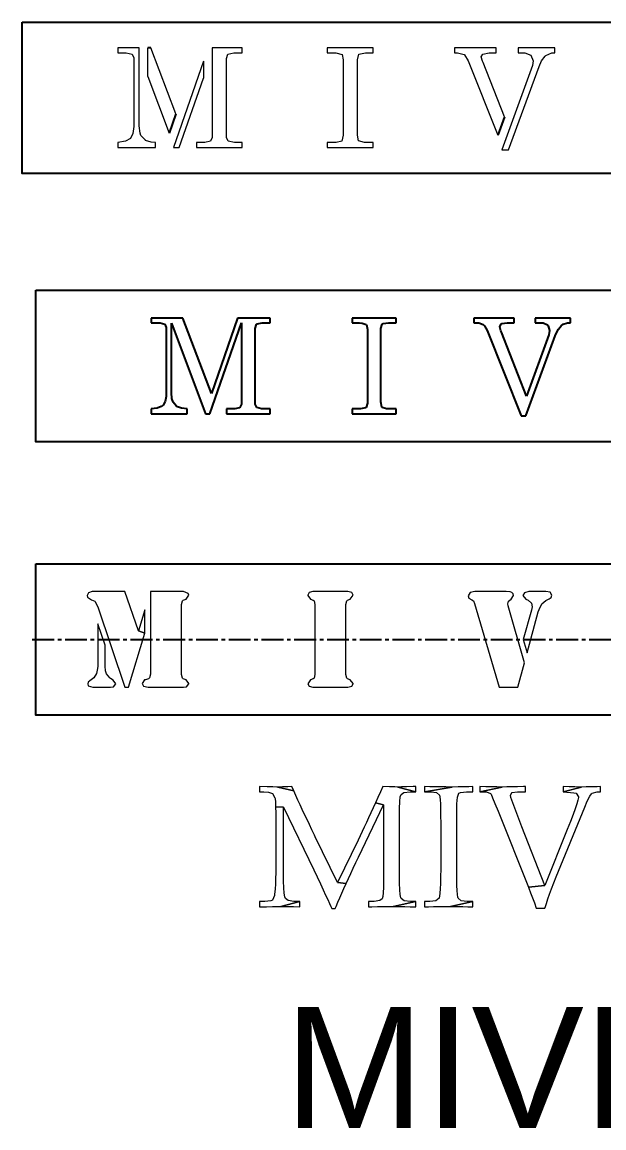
# Model space of a CAD drawing. Header units: inches. Extents: x 11 to 120, y 33 to 81.
# Drawn here: x 79.95 to 99.93, y 32.5 to 70.45 of the extents above; entities that cross this region are included whole.
import ezdxf

# ---------------------------------------------------------------- set-up
doc = ezdxf.new("R2010")
doc.units = ezdxf.units.IN
doc.header["$MEASUREMENT"] = 0
doc.linetypes.add('CENTER2', pattern=[1.125, 0.75, -0.125, 0.125, -0.125])
doc.styles.get("Standard").update_dxf_attribs({"font": 'arial.ttf'})

# ---------------------------------------------------------------- blocks, each defined once
blk = doc.blocks.new('*U10')
at = {"color": 0, "linetype": 'CENTER2', "transparency": 16777216}
blk.add_line((-19.87, 0), (19.87, 0), dxfattribs=at)

msp = doc.modelspace()

# ---------------------------------------------------------------- linework, layer by layer
at = {"color": 139, "lineweight": 0}
for p, q in [((83.972, 69.566), (83.236, 69.566)), ((83.236, 69.566), (83.236, 69.392)), ((83.972, 66.894), (83.972, 69.566)), ((84.272, 68.582), (84.272, 69.566)), ((85.233, 67.301), (84.373, 69.566)), ((86.476, 69.566), (86.476, 66.49)), ((87.503, 69.566), (86.476, 69.566)), ((87.503, 69.392), (87.503, 69.566)), ((92.011, 69.566), (90.432, 69.566)), ((90.432, 69.566), (90.432, 69.392)), ((92.011, 69.392), (92.011, 69.566)), ((96.238, 69.566), (94.796, 69.566)), ((94.796, 69.566), (94.796, 69.392)), ((96.238, 69.392), (96.238, 69.566)), ((98.247, 69.566), (96.987, 69.566)), ((96.987, 69.566), (96.987, 69.392)), ((98.247, 69.392), (98.247, 69.566)), ((83.236, 69.392), (83.527, 69.392)), ((83.527, 69.392), (83.727, 69.355)), ((83.727, 69.355), (83.781, 69.225)), ((83.781, 69.225), (83.781, 66.864)), ((86.176, 69.106), (85.149, 66.143)), ((86.176, 69.106), (86.176, 68.53)), ((86.965, 69.198), (87.018, 69.349)), ((86.965, 66.49), (86.965, 69.198)), ((87.018, 69.349), (87.219, 69.392)), ((87.219, 69.392), (87.503, 69.392)), ((90.432, 69.392), (90.703, 69.392)), ((90.703, 69.392), (90.723, 69.392)), ((90.723, 69.392), (90.941, 69.342)), ((90.941, 69.342), (90.981, 69.158)), ((90.981, 69.158), (90.981, 66.567)), ((91.466, 69.158), (91.512, 69.349)), ((91.466, 66.567), (91.466, 69.158)), ((91.512, 69.349), (91.516, 69.349)), ((91.516, 69.349), (91.74, 69.392)), ((91.74, 69.392), (92.011, 69.392)), ((94.796, 69.392), (94.907, 69.392)), ((94.907, 69.392), (94.91, 69.392)), ((94.91, 69.392), (95.131, 69.335)), ((95.131, 69.335), (95.147, 69.325)), ((95.147, 69.325), (95.275, 69.125)), ((95.275, 69.125), (96.287, 66.567)), ((95.723, 69.259), (95.776, 69.355)), ((95.763, 69.115), (95.723, 69.259)), ((95.783, 69.068), (95.763, 69.115)), ((95.776, 69.355), (95.987, 69.392)), ((95.987, 69.392), (96.238, 69.392)), ((96.987, 69.392), (97.221, 69.392)), ((97.221, 69.392), (97.428, 69.322)), ((97.428, 69.322), (97.502, 69.121)), ((97.502, 69.121), (97.478, 68.964)), ((97.709, 68.927), (97.793, 69.118)), ((97.793, 69.118), (97.916, 69.285)), ((97.916, 69.285), (97.943, 69.309)), ((97.943, 69.309), (98.147, 69.392)), ((98.147, 69.392), (98.247, 69.392)), ((96.517, 67.199), (95.783, 69.068)), ((97.478, 68.964), (96.423, 66.065)), ((96.652, 66.065), (97.709, 68.927)), ((84.272, 68.582), (85.003, 66.638)), ((85.346, 66.145), (86.176, 68.53)), ((83.781, 66.864), (83.754, 66.63)), ((83.998, 66.64), (83.972, 66.894)), ((83.667, 66.456), (83.503, 66.366)), ((83.754, 66.63), (83.667, 66.456)), ((84.028, 66.563), (83.998, 66.64)), ((84.186, 66.396), (84.028, 66.563)), ((86.476, 66.49), (86.416, 66.369)), ((87.025, 66.363), (86.965, 66.49)), ((90.981, 66.567), (90.934, 66.366)), ((91.506, 66.373), (91.466, 66.567)), ((83.503, 66.366), (83.236, 66.319)), ((83.236, 66.319), (83.236, 66.145)), ((83.236, 66.145), (84.527, 66.145)), ((84.186, 66.393), (84.186, 66.396)), ((84.386, 66.332), (84.186, 66.393)), ((84.527, 66.319), (84.386, 66.332)), ((84.527, 66.145), (84.527, 66.319)), ((85.149, 66.143), (85.346, 66.145)), ((86.229, 66.319), (85.938, 66.319)), ((85.938, 66.319), (85.938, 66.145)), ((85.938, 66.145), (87.503, 66.145)), ((86.416, 66.369), (86.229, 66.319)), ((87.242, 66.319), (87.025, 66.363)), ((87.503, 66.319), (87.242, 66.319)), ((87.503, 66.145), (87.503, 66.319)), ((90.733, 66.319), (90.432, 66.319)), ((90.432, 66.319), (90.432, 66.145)), ((90.432, 66.145), (92.011, 66.145)), ((90.934, 66.366), (90.733, 66.319)), ((91.706, 66.319), (91.506, 66.373)), ((92.011, 66.319), (91.706, 66.319)), ((92.011, 66.145), (92.011, 66.319)), ((96.423, 66.065), (96.652, 66.065)), ((88.101, 44.217), (88.101, 44.035)), ((88.363, 44.208), (88.101, 44.217)), ((88.101, 44.035), (88.254, 44.035)), ((88.254, 44.035), (88.41, 44.027)), ((88.561, 44.202), (88.363, 44.208)), ((88.41, 44.027), (88.552, 43.982)), ((88.697, 44.198), (88.561, 44.202)), ((88.738, 44.198), (88.697, 44.198)), ((88.888, 44.202), (88.738, 44.198)), ((89.277, 44.066), (88.738, 44.198)), ((88.738, 44.198), (89.277, 44.066)), ((89.082, 44.21), (88.888, 44.202)), ((89.209, 44.217), (89.082, 44.21)), ((89.277, 44.066), (89.209, 44.217)), ((89.348, 43.908), (89.277, 44.066)), ((92.256, 44.031), (92.173, 43.842)), ((92.34, 44.217), (92.256, 44.031)), ((92.573, 44.206), (92.34, 44.217)), ((92.752, 44.2), (92.573, 44.206)), ((92.851, 44.198), (92.752, 44.2)), ((92.977, 44.2), (92.851, 44.198)), ((92.851, 44.198), (93.469, 44.035)), ((93.469, 44.035), (92.851, 44.198)), ((93.154, 44.206), (92.977, 44.2)), ((93.065, 44.011), (93.281, 44.035)), ((93.378, 44.213), (93.154, 44.206)), ((93.281, 44.035), (93.469, 44.035)), ((93.469, 44.217), (93.378, 44.213)), ((93.469, 44.035), (93.469, 44.217)), ((93.768, 44.217), (93.768, 44.035)), ((93.955, 44.211), (93.768, 44.217)), ((94.725, 44.198), (93.768, 44.035)), ((93.768, 44.035), (94.725, 44.198)), ((93.768, 44.035), (94.004, 44.035)), ((94.14, 44.206), (93.955, 44.211)), ((94.004, 44.035), (94.179, 44.009)), ((94.324, 44.202), (94.14, 44.206)), ((94.509, 44.2), (94.324, 44.202)), ((94.692, 44.198), (94.509, 44.2)), ((94.725, 44.198), (94.692, 44.198)), ((94.923, 44.2), (94.725, 44.198)), ((95.112, 44.204), (94.923, 44.2)), ((95.003, 44.013), (95.213, 44.035)), ((95.29, 44.21), (95.112, 44.204)), ((95.213, 44.035), (95.436, 44.035)), ((95.436, 44.217), (95.29, 44.21)), ((95.436, 44.035), (95.436, 44.217)), ((95.669, 44.217), (95.669, 44.035)), ((95.877, 44.21), (95.669, 44.217)), ((96.441, 44.198), (95.669, 44.035)), ((95.669, 44.035), (96.441, 44.198)), ((95.669, 44.035), (95.788, 44.035)), ((95.788, 44.035), (95.905, 44.031)), ((96.072, 44.204), (95.877, 44.21)), ((95.905, 44.031), (96.039, 43.982)), ((96.251, 44.2), (96.072, 44.204)), ((96.414, 44.198), (96.251, 44.2)), ((96.441, 44.198), (96.414, 44.198)), ((96.602, 44.2), (96.441, 44.198)), ((96.777, 44.202), (96.602, 44.2)), ((96.773, 44.009), (96.96, 44.035)), ((96.966, 44.208), (96.777, 44.202)), ((96.96, 44.035), (97.246, 44.035)), ((97.17, 44.215), (96.966, 44.208)), ((97.246, 44.217), (97.17, 44.215)), ((97.246, 44.035), (97.246, 44.217)), ((98.53, 44.217), (98.53, 44.035)), ((98.744, 44.208), (98.53, 44.217)), ((99.166, 44.198), (98.53, 44.035)), ((98.53, 44.035), (99.166, 44.198)), ((98.53, 44.035), (98.781, 44.009)), ((98.933, 44.202), (98.744, 44.208)), ((99.1, 44.198), (98.933, 44.202)), ((99.166, 44.198), (99.1, 44.198)), ((99.324, 44.2), (99.166, 44.198)), ((99.502, 44.204), (99.324, 44.2)), ((99.703, 44.211), (99.502, 44.204)), ((99.528, 43.99), (99.704, 44.035)), ((99.821, 44.217), (99.703, 44.211)), ((99.704, 44.035), (99.821, 44.035)), ((99.821, 44.035), (99.821, 44.217)), ((88.552, 43.982), (88.635, 43.832)), ((88.635, 43.832), (88.639, 43.805)), ((88.639, 43.805), (88.649, 43.681)), ((88.649, 43.681), (88.657, 43.514)), ((89.422, 43.749), (89.348, 43.908)), ((89.496, 43.588), (89.422, 43.749)), ((92.089, 43.659), (92.009, 43.481)), ((92.173, 43.842), (92.089, 43.659)), ((92.363, 43.59), (92.089, 43.659)), ((92.089, 43.659), (92.363, 43.59)), ((92.911, 43.463), (92.921, 43.698)), ((92.921, 43.698), (92.938, 43.86)), ((92.938, 43.86), (92.968, 43.947)), ((92.968, 43.947), (93.065, 44.011)), ((94.179, 44.009), (94.284, 43.916)), ((94.284, 43.916), (94.295, 43.862)), ((94.295, 43.862), (94.307, 43.764)), ((94.307, 43.764), (94.315, 43.625)), ((94.886, 43.619), (94.89, 43.735)), ((94.89, 43.735), (94.9, 43.846)), ((94.9, 43.846), (94.952, 43.986)), ((94.952, 43.986), (95.003, 44.013)), ((96.039, 43.982), (96.056, 43.949)), ((96.056, 43.949), (96.109, 43.832)), ((96.109, 43.832), (96.19, 43.638)), ((96.723, 43.922), (96.768, 44.005)), ((96.738, 43.834), (96.723, 43.922)), ((97.115, 42.831), (96.738, 43.834)), ((96.768, 44.005), (96.773, 44.009)), ((98.781, 44.009), (98.9, 44)), ((98.9, 44), (98.981, 43.986)), ((98.981, 43.986), (99.059, 43.864)), ((99.04, 43.745), (99.003, 43.619)), ((99.057, 43.834), (99.04, 43.745)), ((99.059, 43.864), (99.057, 43.834)), ((99.277, 43.506), (99.364, 43.71)), ((99.364, 43.71), (99.446, 43.883)), ((99.446, 43.883), (99.504, 43.97)), ((99.504, 43.97), (99.528, 43.99)), ((88.657, 43.514), (88.66, 43.302)), ((88.929, 43.51), (88.657, 43.514)), ((88.657, 43.514), (88.929, 43.51)), ((88.66, 43.302), (88.662, 43.043)), ((88.929, 41.263), (88.929, 43.51)), ((88.929, 43.51), (89.969, 41.352)), ((89.574, 43.422), (89.496, 43.588)), ((89.654, 43.255), (89.574, 43.422)), ((91.5, 41.795), (92.363, 43.59)), ((91.93, 43.308), (91.852, 43.141)), ((92.009, 43.481), (91.93, 43.308)), ((92.363, 43.59), (92.363, 41.228)), ((92.909, 43.308), (92.911, 43.463)), ((92.909, 41.185), (92.909, 43.308)), ((94.315, 43.625), (94.32, 43.442)), ((94.32, 43.442), (94.326, 43.216)), ((94.878, 43.106), (94.88, 43.304)), ((94.88, 43.304), (94.882, 43.475)), ((94.882, 43.475), (94.886, 43.619)), ((96.19, 43.638), (96.299, 43.366)), ((96.299, 43.366), (97.339, 40.765)), ((98.299, 41.115), (99.277, 43.506)), ((98.948, 43.455), (98.875, 43.253)), ((99.003, 43.619), (98.948, 43.455)), ((88.662, 43.043), (88.662, 41.399)), ((89.735, 43.084), (89.654, 43.255)), ((89.819, 42.909), (89.735, 43.084)), ((89.902, 42.732), (89.819, 42.909)), ((91.776, 42.977), (91.702, 42.82)), ((91.852, 43.141), (91.776, 42.977)), ((94.326, 43.216), (94.328, 42.946)), ((94.328, 42.946), (94.33, 42.635)), ((94.876, 42.88), (94.878, 43.106)), ((98.783, 43.014), (98.672, 42.736)), ((98.875, 43.253), (98.783, 43.014)), ((89.99, 42.552), (89.902, 42.732)), ((90.019, 42.495), (89.99, 42.552)), ((91.56, 42.52), (91.492, 42.379)), ((91.63, 42.668), (91.56, 42.52)), ((91.702, 42.82), (91.63, 42.668)), ((94.33, 42.635), (94.33, 41.65)), ((94.876, 42.629), (94.876, 42.88)), ((94.876, 41.626), (94.876, 42.629)), ((97.907, 40.816), (97.115, 42.831)), ((98.672, 42.736), (97.907, 40.816)), ((90.785, 40.919), (90.019, 42.495)), ((91.492, 42.379), (90.785, 40.919)), ((91.409, 41.603), (91.5, 41.795)), ((88.662, 41.399), (88.66, 41.251)), ((91.238, 41.236), (91.321, 41.418)), ((91.321, 41.418), (91.409, 41.603)), ((94.328, 41.393), (94.326, 41.121)), ((94.33, 41.65), (94.328, 41.393)), ((94.876, 41.313), (94.876, 41.626)), ((88.657, 41.061), (88.649, 40.874)), ((88.66, 41.251), (88.657, 41.061)), ((88.933, 40.969), (88.929, 41.263)), ((89.969, 41.352), (90.083, 41.111)), ((90.083, 41.111), (90.194, 40.88)), ((91.078, 40.888), (91.156, 41.061)), ((91.156, 41.061), (91.238, 41.236)), ((92.361, 41.016), (92.357, 40.763)), ((92.363, 41.228), (92.361, 41.016)), ((92.913, 40.897), (92.909, 41.185)), ((94.326, 41.121), (94.32, 40.892)), ((94.88, 41.047), (94.876, 41.313)), ((94.886, 40.824), (94.88, 41.047)), ((98.214, 40.905), (98.299, 41.115)), ((88.639, 40.695), (88.623, 40.522)), ((88.649, 40.874), (88.639, 40.695)), ((88.94, 40.734), (88.933, 40.969)), ((88.954, 40.555), (88.94, 40.734)), ((90.194, 40.88), (90.291, 40.672)), ((90.291, 40.672), (90.375, 40.491)), ((90.785, 40.919), (91.078, 40.888)), ((91.078, 40.888), (90.785, 40.919)), ((90.931, 40.559), (91.003, 40.721)), ((91.003, 40.721), (91.078, 40.888)), ((92.357, 40.763), (92.348, 40.571)), ((92.921, 40.67), (92.913, 40.897)), ((92.937, 40.505), (92.921, 40.67)), ((94.313, 40.703), (94.303, 40.559)), ((94.32, 40.892), (94.313, 40.703)), ((94.894, 40.645), (94.886, 40.824)), ((94.904, 40.511), (94.894, 40.645)), ((97.339, 40.765), (97.907, 40.816)), ((97.907, 40.816), (97.339, 40.765)), ((97.339, 40.765), (97.353, 40.732)), ((97.353, 40.732), (97.417, 40.567)), ((98.07, 40.526), (98.138, 40.709)), ((98.138, 40.709), (98.214, 40.905)), ((88.289, 40.266), (88.101, 40.266)), ((88.101, 40.266), (88.101, 40.083)), ((88.491, 40.291), (88.289, 40.266)), ((88.546, 40.32), (88.491, 40.291)), ((88.618, 40.472), (88.546, 40.32)), ((88.623, 40.522), (88.618, 40.472)), ((89.49, 40.266), (88.833, 40.103)), ((88.833, 40.103), (89.49, 40.266)), ((88.971, 40.433), (88.954, 40.555)), ((88.993, 40.373), (88.971, 40.433)), ((89.092, 40.301), (88.993, 40.373)), ((89.288, 40.268), (89.092, 40.301)), ((89.382, 40.266), (89.288, 40.268)), ((89.49, 40.266), (89.382, 40.266)), ((89.49, 40.083), (89.49, 40.266)), ((90.375, 40.491), (90.447, 40.336)), ((90.447, 40.336), (90.507, 40.207)), ((90.734, 40.099), (90.797, 40.248)), ((90.797, 40.248), (90.863, 40.4)), ((90.863, 40.4), (90.931, 40.559)), ((92.039, 40.266), (91.846, 40.266)), ((91.846, 40.266), (91.846, 40.083)), ((92.239, 40.299), (92.039, 40.266)), ((92.316, 40.367), (92.239, 40.299)), ((92.334, 40.439), (92.316, 40.367)), ((92.348, 40.571), (92.334, 40.439)), ((93.469, 40.266), (92.697, 40.103)), ((92.697, 40.103), (93.469, 40.266)), ((92.958, 40.4), (92.937, 40.505)), ((92.97, 40.371), (92.958, 40.4)), ((93.078, 40.293), (92.97, 40.371)), ((93.288, 40.266), (93.078, 40.293)), ((93.304, 40.266), (93.288, 40.266)), ((93.469, 40.266), (93.304, 40.266)), ((93.469, 40.083), (93.469, 40.266)), ((93.953, 40.266), (93.768, 40.266)), ((93.768, 40.266), (93.768, 40.083)), ((94.159, 40.295), (93.953, 40.266)), ((94.27, 40.382), (94.159, 40.295)), ((94.278, 40.396), (94.27, 40.382)), ((94.291, 40.456), (94.278, 40.396)), ((94.303, 40.559), (94.291, 40.456)), ((95.436, 40.266), (94.659, 40.103)), ((94.659, 40.103), (95.436, 40.266)), ((94.915, 40.421), (94.904, 40.511)), ((94.925, 40.382), (94.915, 40.421)), ((95.026, 40.297), (94.925, 40.382)), ((95.234, 40.266), (95.026, 40.297)), ((95.246, 40.266), (95.234, 40.266)), ((95.436, 40.266), (95.246, 40.266)), ((95.436, 40.083), (95.436, 40.266)), ((97.417, 40.567), (97.481, 40.396)), ((97.481, 40.396), (97.545, 40.219)), ((97.957, 40.206), (98.01, 40.359)), ((98.01, 40.359), (98.07, 40.526)), ((88.101, 40.083), (88.346, 40.091)), ((88.346, 40.091), (88.554, 40.099)), ((88.554, 40.099), (88.717, 40.103)), ((88.717, 40.103), (88.833, 40.103)), ((88.833, 40.103), (88.917, 40.103)), ((88.917, 40.103), (89.084, 40.099)), ((89.084, 40.099), (89.275, 40.093)), ((89.275, 40.093), (89.49, 40.083)), ((90.507, 40.207), (90.554, 40.103)), ((90.554, 40.103), (90.589, 40.025)), ((90.589, 40.025), (90.703, 40.025)), ((90.703, 40.025), (90.734, 40.099)), ((91.846, 40.083), (91.963, 40.087)), ((91.963, 40.087), (92.151, 40.095)), ((92.151, 40.095), (92.338, 40.099)), ((92.338, 40.099), (92.519, 40.103)), ((92.519, 40.103), (92.697, 40.103)), ((92.697, 40.103), (92.731, 40.103)), ((92.731, 40.103), (92.909, 40.101)), ((92.909, 40.101), (93.092, 40.097)), ((93.092, 40.097), (93.279, 40.091)), ((93.279, 40.091), (93.469, 40.083)), ((93.768, 40.083), (93.906, 40.089)), ((93.906, 40.089), (94.081, 40.095)), ((94.081, 40.095), (94.266, 40.101)), ((94.266, 40.101), (94.457, 40.103)), ((94.457, 40.103), (94.659, 40.103)), ((94.659, 40.103), (94.701, 40.103)), ((94.701, 40.103), (94.896, 40.101)), ((94.896, 40.101), (95.084, 40.097)), ((95.084, 40.097), (95.263, 40.091)), ((95.263, 40.091), (95.436, 40.083)), ((97.545, 40.219), (97.607, 40.036)), ((97.607, 40.036), (97.907, 40.036)), ((97.907, 40.036), (97.914, 40.066)), ((97.914, 40.066), (97.957, 40.206))]:
    msp.add_line(p, q, dxfattribs=at)
for p, q in [((84.373, 69.566), (84.272, 69.566)), ((85.233, 67.301), (85.003, 66.638)), ((96.517, 67.199), (96.287, 66.567)), ((85.469, 60.293), (84.377, 60.293)), ((84.377, 60.293), (84.377, 60.127)), ((84.377, 60.127), (84.657, 60.127)), ((84.657, 60.127), (84.693, 60.127)), ((84.693, 60.127), (84.847, 60.089)), ((84.847, 60.089), (84.899, 59.966)), ((84.899, 59.966), (84.899, 57.701)), ((85.084, 57.729), (85.084, 60.115)), ((85.084, 60.115), (86.253, 57.012)), ((86.451, 57.701), (85.469, 60.293)), ((86.402, 57.012), (87.485, 60.127)), ((87.352, 60.293), (86.451, 57.701)), ((88.47, 60.293), (87.352, 60.293)), ((87.485, 60.127), (87.485, 57.34)), ((87.954, 59.938), (88.005, 60.085)), ((88.005, 60.085), (88.021, 60.097)), ((88.021, 60.097), (88.198, 60.127)), ((88.198, 60.127), (88.47, 60.127)), ((88.47, 60.127), (88.47, 60.293)), ((92.795, 60.293), (91.283, 60.293)), ((91.283, 60.293), (91.283, 60.127)), ((91.283, 60.127), (91.541, 60.127)), ((91.541, 60.127), (91.626, 60.123)), ((91.626, 60.123), (91.769, 60.077)), ((91.769, 60.077), (91.775, 60.071)), ((91.775, 60.071), (91.809, 59.9)), ((92.273, 59.934), (92.319, 60.085)), ((92.319, 60.085), (92.348, 60.103)), ((92.348, 60.103), (92.537, 60.127)), ((92.537, 60.127), (92.795, 60.127)), ((92.795, 60.127), (92.795, 60.293)), ((96.85, 60.293), (95.469, 60.293)), ((95.469, 60.293), (95.469, 60.127)), ((95.469, 60.127), (95.576, 60.127)), ((95.576, 60.127), (95.638, 60.125)), ((95.638, 60.125), (95.79, 60.071)), ((95.79, 60.071), (95.836, 60.027)), ((95.836, 60.027), (95.927, 59.869)), ((96.356, 59.996), (96.41, 60.091)), ((96.396, 59.861), (96.356, 59.996)), ((96.41, 60.091), (96.43, 60.103)), ((96.43, 60.103), (96.612, 60.127)), ((96.612, 60.127), (96.85, 60.127)), ((96.85, 60.127), (96.85, 60.293)), ((98.782, 60.293), (97.569, 60.293)), ((97.569, 60.293), (97.569, 60.127)), ((97.569, 60.127), (97.793, 60.127)), ((97.793, 60.127), (97.845, 60.125)), ((97.845, 60.125), (97.994, 60.059)), ((97.994, 60.059), (98.019, 60.029)), ((98.019, 60.029), (98.065, 59.865)), ((98.371, 59.908), (98.462, 60.023)), ((98.462, 60.023), (98.534, 60.079)), ((98.534, 60.079), (98.682, 60.127)), ((98.682, 60.127), (98.782, 60.127)), ((98.782, 60.127), (98.782, 60.293)), ((87.954, 57.34), (87.954, 59.938)), ((91.809, 59.9), (91.809, 57.415)), ((92.273, 59.9), (92.273, 59.934)), ((92.273, 57.415), (92.273, 59.9)), ((95.927, 59.869), (97.089, 56.935)), ((96.414, 59.815), (96.396, 59.861)), ((97.279, 57.616), (96.414, 59.815)), ((97.249, 56.935), (98.264, 59.68)), ((98.041, 59.714), (97.279, 57.616)), ((98.065, 59.865), (98.041, 59.714)), ((98.264, 59.68), (98.287, 59.742)), ((98.287, 59.742), (98.371, 59.908)), ((84.899, 57.701), (84.895, 57.604)), ((85.097, 57.532), (85.084, 57.729)), ((84.79, 57.31), (84.73, 57.264)), ((84.861, 57.429), (84.79, 57.31)), ((84.895, 57.604), (84.861, 57.429)), ((85.137, 57.411), (85.097, 57.532)), ((85.244, 57.278), (85.137, 57.411)), ((87.485, 57.34), (87.428, 57.225)), ((88.013, 57.221), (87.954, 57.34)), ((91.809, 57.372), (91.765, 57.223)), ((91.809, 57.415), (91.809, 57.372)), ((92.303, 57.241), (92.273, 57.415)), ((84.583, 57.207), (84.377, 57.179)), ((84.377, 57.179), (84.377, 57.012)), ((84.377, 57.012), (85.616, 57.012)), ((84.73, 57.264), (84.583, 57.207)), ((85.29, 57.248), (85.244, 57.278)), ((85.425, 57.201), (85.29, 57.248)), ((85.616, 57.179), (85.425, 57.201)), ((85.616, 57.012), (85.616, 57.179)), ((86.253, 57.012), (86.402, 57.012)), ((87.251, 57.179), (86.969, 57.179)), ((86.969, 57.179), (86.969, 57.012)), ((86.969, 57.012), (88.47, 57.012)), ((87.418, 57.217), (87.251, 57.179)), ((87.428, 57.225), (87.418, 57.217)), ((88.166, 57.179), (88.013, 57.221)), ((88.22, 57.179), (88.166, 57.179)), ((88.47, 57.179), (88.22, 57.179)), ((88.47, 57.012), (88.47, 57.179)), ((91.568, 57.179), (91.283, 57.179)), ((91.283, 57.179), (91.283, 57.012)), ((91.283, 57.012), (92.795, 57.012)), ((91.747, 57.209), (91.568, 57.179)), ((91.765, 57.223), (91.747, 57.209)), ((92.313, 57.229), (92.303, 57.241)), ((92.462, 57.179), (92.313, 57.229)), ((92.505, 57.179), (92.462, 57.179)), ((92.795, 57.179), (92.505, 57.179)), ((92.795, 57.012), (92.795, 57.179)), ((97.089, 56.935), (97.249, 56.935))]:
    msp.add_line(p, q)
for points in [[(79.948, 70.451), (119.448, 70.451), (119.448, 65.251), (79.948, 65.251)], [(80.418, 61.247), (119.918, 61.247), (119.918, 56.047), (80.418, 56.047)], [(80.418, 51.86), (119.918, 51.86), (119.918, 46.66), (80.418, 46.66)]]:
    msp.add_lwpolyline(points, close=True)
for points in [[(83.477, 50.904), (82.352, 50.904), (82.225, 50.868), (82.179, 50.771), (82.191, 50.714), (82.336, 50.621), (82.443, 50.576), (82.46, 50.559), (82.544, 50.388), (83.477, 47.622), (83.605, 47.622), (84.159, 49.484), (83.951, 49.554)], [(85.494, 50.904), (84.362, 50.904), (84.362, 48.077), (84.327, 47.941), (84.291, 47.914), (84.182, 47.883), (84.157, 47.877), (84.067, 47.751), (84.122, 47.655), (84.279, 47.622), (85.494, 47.622), (85.593, 47.634), (85.674, 47.745), (85.674, 47.747), (85.579, 47.875), (85.486, 47.91), (85.457, 47.935), (85.428, 48.059), (85.428, 50.464), (85.457, 50.588), (85.486, 50.617), (85.579, 50.648), (85.579, 50.648), (85.674, 50.778), (85.655, 50.846)], [(91.138, 50.904), (89.94, 50.904), (89.808, 50.871), (89.76, 50.778), (89.76, 50.776), (89.857, 50.648), (89.95, 50.617), (89.977, 50.588), (90.006, 50.464), (90.006, 48.059), (89.977, 47.935), (89.95, 47.91), (89.857, 47.875), (89.855, 47.875), (89.76, 47.745), (89.808, 47.655), (89.94, 47.622), (91.138, 47.622), (91.272, 47.655), (91.318, 47.745), (91.318, 47.747), (91.221, 47.875), (91.13, 47.91), (91.101, 47.935), (91.072, 48.059), (91.072, 50.464), (91.101, 50.588), (91.13, 50.617), (91.221, 50.648), (91.223, 50.648), (91.318, 50.778), (91.272, 50.871)], [(96.572, 50.904), (95.503, 50.904), (95.336, 50.871), (95.272, 50.759), (95.295, 50.679), (95.396, 50.621), (95.45, 50.584), (95.485, 50.493), (96.341, 47.622), (96.974, 47.622), (97.201, 48.463), (96.644, 50.419), (96.638, 50.487), (96.66, 50.58), (96.745, 50.644), (96.83, 50.771), (96.813, 50.831), (96.772, 50.879), (96.712, 50.897)], [(97.941, 50.904), (97.354, 50.904), (97.207, 50.868), (97.153, 50.767), (97.248, 50.646), (97.327, 50.617), (97.446, 50.505), (97.471, 50.388), (97.442, 50.27), (97.166, 49.257), (97.294, 48.806), (97.679, 50.212), (97.708, 50.297), (97.791, 50.458), (97.805, 50.481), (97.937, 50.6), (98.059, 50.658), (98.127, 50.705), (98.144, 50.778), (98.086, 50.881)], [(84.159, 50.283), (83.951, 49.554), (84.159, 49.484)], [(82.544, 49.796), (82.544, 48.348), (82.542, 48.269), (82.501, 48.092), (82.412, 47.952), (82.278, 47.846), (82.218, 47.801), (82.202, 47.741), (82.218, 47.677), (82.381, 47.622), (82.984, 47.622), (83.083, 47.634), (83.165, 47.743), (83.074, 47.867), (82.984, 47.925), (82.959, 47.941), (82.845, 48.082), (82.808, 48.189), (82.8, 48.348), (82.8, 49.07)]]:
    msp.add_lwpolyline(points, close=True, dxfattribs=at)

# ---------------------------------------------------------------- block references
at = {"linetype": 'CENTER2'}
msp.add_blockref('*U10', (100.168, 49.26), dxfattribs=at)

# ---------------------------------------------------------------- texts
at = {"insert": (80.804, 36.648), "char_height": 4.14726, "attachment_point": 1}
msp.add_mtext_dynamic_manual_height_columns('\\pxqc;MIVEBE', width=38.18037, gutter_width=20.736, heights=[0], dxfattribs=at)

doc.saveas('drawing.dxf')
